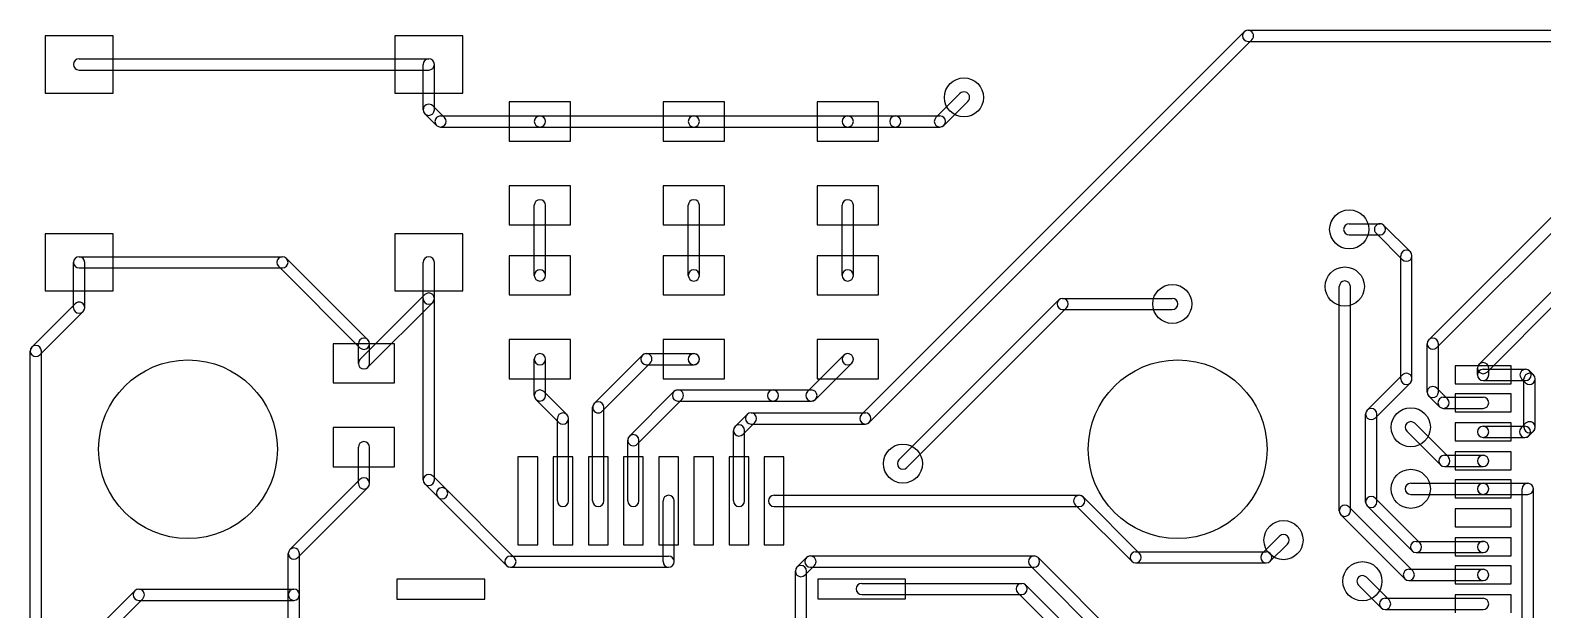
# Model space of a CAD drawing. Extents: x 67 to 209, y -168 to -95.
# Drawn here: x 67.41 to 101.8, y -108.15 to -94.97 of the extents above; entities that cross this region are included whole.
import ezdxf

# ---------------------------------------------------------------- set-up
doc = ezdxf.new("R2010")
doc.units = 0
doc.header["$MEASUREMENT"] = 0
doc.layers.add('BLACK', color=250, linetype='CONTINUOUS')

msp = doc.modelspace()

# ---------------------------------------------------------------- linework, layer by layer
at = {"layer": 'BLACK'}
for p, q in [((67.75, -95.1), (67.75, -96.4)), ((69.3, -95.1), (67.75, -95.1)), ((69.3, -96.4), (69.3, -95.1)), ((75.7, -95.1), (75.7, -96.4)), ((77.25, -95.1), (75.7, -95.1)), ((77.25, -96.4), (77.25, -95.1)), ((86.3102, -103.71), (95.0102, -95.0102)), ((86.4898, -103.89), (95.1898, -95.1898)), ((95.1, -94.973), (195.4, -94.973)), ((95.1, -95.227), (195.4, -95.227)), ((68.525, -95.623), (76.475, -95.623)), ((68.525, -95.877), (76.475, -95.877)), ((76.348, -96.7813), (76.348, -95.75)), ((76.602, -96.7813), (76.602, -95.75)), ((67.75, -96.4), (69.3, -96.4)), ((75.7, -96.4), (77.25, -96.4)), ((79.6985, -96.603), (78.3015, -96.603)), ((78.3015, -96.603), (78.3015, -97.492)), ((79.6985, -97.492), (79.6985, -96.603)), ((83.1985, -96.603), (81.8015, -96.603)), ((81.8015, -96.603), (81.8015, -97.492)), ((83.1985, -97.492), (83.1985, -96.603)), ((86.6985, -96.603), (85.3015, -96.603)), ((85.3015, -96.603), (85.3015, -97.492)), ((86.6985, -97.492), (86.6985, -96.603)), ((88.0038, -96.9577), (88.5513, -96.4102)), ((88.1834, -97.1373), (88.7309, -96.5898)), ((76.6514, -97.1373), (76.3852, -96.8711)), ((76.831, -96.9577), (76.5648, -96.6915)), ((76.7412, -96.9205), (79, -96.9205)), ((79, -96.9205), (82.5, -96.9205)), ((82.5, -96.9205), (86, -96.9205)), ((86, -96.9205), (87.0798, -96.9205)), ((87.0798, -96.9205), (88.0936, -96.9205)), ((76.7412, -97.1745), (79, -97.1745)), ((79, -97.1745), (82.5, -97.1745)), ((82.5, -97.1745), (86, -97.1745)), ((86, -97.1745), (87.0798, -97.1745)), ((87.0798, -97.1745), (88.0936, -97.1745)), ((78.3015, -97.492), (79.6985, -97.492)), ((81.8015, -97.492), (83.1985, -97.492)), ((85.3015, -97.492), (86.6985, -97.492)), ((79.6985, -98.508), (78.3015, -98.508)), ((78.3015, -98.508), (78.3015, -99.397)), ((79.6985, -99.397), (79.6985, -98.508)), ((83.1985, -98.508), (81.8015, -98.508)), ((81.8015, -98.508), (81.8015, -99.397)), ((83.1985, -99.397), (83.1985, -98.508)), ((86.6985, -98.508), (85.3015, -98.508)), ((85.3015, -98.508), (85.3015, -99.397)), ((86.6985, -99.397), (86.6985, -98.508)), ((99.2102, -102.01), (102.81, -98.4102)), ((99.3898, -102.19), (102.99, -98.5898)), ((78.873, -100.548), (78.873, -98.9525)), ((79.127, -100.548), (79.127, -98.9525)), ((82.373, -100.548), (82.373, -98.9525)), ((82.627, -100.548), (82.627, -98.9525)), ((85.873, -100.548), (85.873, -98.9525)), ((86.127, -100.548), (86.127, -98.9525)), ((97.4, -99.373), (98.1, -99.373)), ((67.75, -99.6), (67.75, -100.9)), ((69.3, -99.6), (67.75, -99.6)), ((69.3, -100.9), (69.3, -99.6)), ((75.7, -99.6), (75.7, -100.9)), ((77.25, -99.6), (75.7, -99.6)), ((77.25, -100.9), (77.25, -99.6)), ((78.3015, -99.397), (79.6985, -99.397)), ((81.8015, -99.397), (83.1985, -99.397)), ((85.3015, -99.397), (86.6985, -99.397)), ((97.4, -99.627), (98.1, -99.627)), ((98.6102, -100.19), (98.0102, -99.5898)), ((98.7898, -100.01), (98.1898, -99.4102)), ((68.398, -101.281), (68.398, -100.25)), ((68.525, -100.123), (73.148, -100.123)), ((68.525, -100.377), (73.148, -100.377)), ((68.652, -101.281), (68.652, -100.25)), ((73.0582, -100.34), (74.9102, -102.192)), ((73.2378, -100.16), (75.0898, -102.012)), ((76.348, -105.198), (76.348, -100.25)), ((76.348, -101.073), (76.348, -100.25)), ((76.602, -105.198), (76.602, -100.25)), ((76.602, -101.073), (76.602, -100.25)), ((79.6985, -100.103), (78.3015, -100.103)), ((78.3015, -100.103), (78.3015, -100.992)), ((79.6985, -100.992), (79.6985, -100.103)), ((83.1985, -100.103), (81.8015, -100.103)), ((81.8015, -100.103), (81.8015, -100.992)), ((83.1985, -100.992), (83.1985, -100.103)), ((86.6985, -100.103), (85.3015, -100.103)), ((85.3015, -100.103), (85.3015, -100.992)), ((86.6985, -100.992), (86.6985, -100.103)), ((98.573, -102.9), (98.573, -100.1)), ((98.827, -102.9), (98.827, -100.1)), ((78.873, -100.548), (78.873, -100.548)), ((79.127, -100.548), (79.127, -100.548)), ((82.373, -100.548), (82.373, -100.548)), ((82.627, -100.548), (82.627, -100.548)), ((85.873, -100.548), (85.873, -100.548)), ((86.127, -100.548), (86.127, -100.548)), ((67.75, -100.9), (69.3, -100.9)), ((76.3852, -100.983), (74.9102, -102.458)), ((75.7, -100.9), (77.25, -100.9)), ((78.3015, -100.992), (79.6985, -100.992)), ((81.8015, -100.992), (83.1985, -100.992)), ((85.3015, -100.992), (86.6985, -100.992)), ((90.885, -101.069), (93.3783, -101.069)), ((97.173, -105.9), (97.173, -100.8)), ((97.427, -105.9), (97.427, -100.8)), ((100.354, -102.566), (102.01, -100.91)), ((100.534, -102.746), (102.19, -101.09)), ((67.451, -102.176), (68.4352, -101.191)), ((67.6306, -102.355), (68.6148, -101.371)), ((76.5648, -101.162), (75.0898, -102.637)), ((90.7952, -101.106), (87.1642, -104.737)), ((90.9748, -101.286), (87.3438, -104.917)), ((90.885, -101.323), (93.3783, -101.323)), ((75.6985, -102.103), (74.3015, -102.103)), ((74.3015, -102.103), (74.3015, -102.992)), ((74.873, -102.548), (74.873, -102.102)), ((75.127, -102.548), (75.127, -102.102)), ((75.6985, -102.992), (75.6985, -102.103)), ((79.6985, -102.008), (78.3015, -102.008)), ((78.3015, -102.008), (78.3015, -102.897)), ((79.6985, -102.897), (79.6985, -102.008)), ((83.1985, -102.008), (81.8015, -102.008)), ((81.8015, -102.008), (81.8015, -102.897)), ((83.1985, -102.897), (83.1985, -102.008)), ((86.6985, -102.008), (85.3015, -102.008)), ((85.3015, -102.008), (85.3015, -102.897)), ((86.6985, -102.897), (86.6985, -102.008)), ((99.173, -103.2), (99.173, -102.1)), ((99.427, -103.2), (99.427, -102.1)), ((67.4138, -111.989), (67.4138, -102.266)), ((67.6678, -111.989), (67.6678, -102.266)), ((78.873, -102.453), (78.873, -102.452)), ((78.873, -103.278), (78.873, -102.453)), ((79.127, -102.453), (79.127, -102.452)), ((79.127, -103.278), (79.127, -102.453)), ((81.3294, -102.361), (80.2374, -103.457)), ((81.4202, -102.325), (82.4995, -102.325)), ((82.4995, -102.325), (82.5, -102.325)), ((82.5893, -102.362), (82.5898, -102.363)), ((85.0847, -103.188), (85.9102, -102.363)), ((85.873, -102.453), (85.873, -102.452)), ((86.127, -102.453), (86.127, -102.452)), ((81.5093, -102.541), (80.4173, -103.637)), ((81.4202, -102.579), (82.4995, -102.579)), ((82.4097, -102.542), (82.4102, -102.542)), ((82.4995, -102.579), (82.5, -102.579)), ((85.2643, -103.368), (86.0898, -102.542)), ((97.8102, -103.61), (98.6102, -102.81)), ((101.079, -102.606), (99.809, -102.606)), ((99.809, -102.606), (99.809, -103.012)), ((100.317, -102.809), (100.317, -102.656)), ((100.444, -102.682), (101.409, -102.682)), ((100.571, -102.809), (100.571, -102.656)), ((101.079, -103.012), (101.079, -102.606)), ((101.59, -102.81), (101.499, -102.719)), ((74.3015, -102.992), (75.6985, -102.992)), ((78.3015, -102.897), (79.6985, -102.897)), ((81.8015, -102.897), (83.1985, -102.897)), ((82.139, -103.151), (84.3, -103.151)), ((84.3, -103.151), (85.1745, -103.151)), ((85.3015, -102.897), (86.6985, -102.897)), ((97.9898, -103.79), (98.7898, -102.99)), ((99.6338, -103.354), (99.3898, -103.11)), ((99.809, -103.012), (101.079, -103.012)), ((100.444, -102.936), (101.409, -102.936)), ((101.41, -102.99), (101.319, -102.899)), ((101.373, -104), (101.373, -102.9)), ((101.627, -104), (101.627, -102.9)), ((78.9102, -103.368), (79.4341, -103.892)), ((79.0898, -103.188), (79.6137, -103.712)), ((82.0482, -103.187), (81.035, -104.204)), ((82.2281, -103.367), (81.2149, -104.384)), ((82.139, -103.405), (84.3, -103.405)), ((84.3, -103.405), (85.1745, -103.405)), ((99.4542, -103.534), (99.2102, -103.29)), ((99.544, -103.317), (100.444, -103.317)), ((101.079, -103.241), (99.809, -103.241)), ((99.809, -103.241), (99.809, -103.647)), ((101.079, -103.647), (101.079, -103.241)), ((79.3969, -105.674), (79.3969, -103.802)), ((79.6509, -105.674), (79.6509, -103.802)), ((80.1995, -105.674), (80.1995, -103.546)), ((80.4535, -105.674), (80.4535, -103.546)), ((83.437, -103.983), (83.7106, -103.71)), ((83.8, -103.673), (86.4, -103.673)), ((97.773, -105.7), (97.773, -103.7)), ((98.027, -105.7), (98.027, -103.7)), ((99.544, -103.571), (100.444, -103.571)), ((99.809, -103.647), (101.079, -103.647)), ((75.6985, -104.008), (74.3015, -104.008)), ((74.3015, -104.008), (74.3015, -104.897)), ((75.6985, -104.897), (75.6985, -104.008)), ((83.3999, -105.674), (83.3999, -104.073)), ((83.6163, -104.163), (83.8899, -103.89)), ((83.6539, -105.674), (83.6539, -104.073)), ((83.8, -103.927), (86.4, -103.927)), ((99.4742, -104.855), (98.7107, -104.089)), ((99.6541, -104.676), (98.8906, -103.91)), ((101.079, -103.901), (99.809, -103.901)), ((99.809, -103.901), (99.809, -104.308)), ((100.317, -104.104), (100.317, -104.104)), ((100.444, -103.977), (101.396, -103.977)), ((100.571, -104.104), (100.571, -104.104)), ((101.079, -104.308), (101.079, -103.901)), ((101.306, -104.014), (101.41, -103.91)), ((101.486, -104.194), (101.59, -104.09)), ((74.873, -105.278), (74.873, -104.453)), ((75.127, -105.278), (75.127, -104.453)), ((80.9971, -105.674), (80.9971, -104.293)), ((81.2511, -105.674), (81.2511, -104.293)), ((99.809, -104.308), (101.079, -104.308)), ((100.444, -104.231), (101.396, -104.231)), ((78.9511, -104.675), (78.5015, -104.675)), ((78.5015, -104.675), (78.5015, -106.673)), ((78.9511, -106.673), (78.9511, -104.675)), ((79.7487, -104.675), (79.2991, -104.675)), ((79.2991, -104.675), (79.2991, -106.673)), ((79.7487, -106.673), (79.7487, -104.675)), ((80.5513, -104.675), (80.1017, -104.675)), ((80.1017, -104.675), (80.1017, -106.673)), ((80.5513, -106.673), (80.5513, -104.675)), ((81.3489, -104.675), (80.8993, -104.675)), ((80.8993, -104.675), (80.8993, -106.673)), ((81.3489, -106.673), (81.3489, -104.675)), ((82.1515, -104.675), (81.7019, -104.675)), ((81.7019, -104.675), (81.7019, -106.673)), ((82.1515, -106.673), (82.1515, -104.675)), ((82.9491, -104.675), (82.4995, -104.675)), ((82.4995, -104.675), (82.4995, -106.673)), ((82.9491, -106.673), (82.9491, -104.675)), ((83.7517, -104.675), (83.3021, -104.675)), ((83.3021, -104.675), (83.3021, -106.673)), ((83.7517, -106.673), (83.7517, -104.675)), ((84.5493, -104.675), (84.0997, -104.675)), ((84.0997, -104.675), (84.0997, -106.673)), ((84.5493, -106.673), (84.5493, -104.675)), ((99.5648, -104.638), (100.444, -104.638)), ((101.079, -104.562), (99.809, -104.562)), ((99.809, -104.562), (99.809, -104.968)), ((100.354, -104.675), (100.354, -104.675)), ((100.444, -104.638), (100.444, -104.638)), ((100.534, -104.855), (100.534, -104.855)), ((101.079, -104.968), (101.079, -104.562)), ((74.9102, -105.188), (73.3168, -106.782)), ((74.3015, -104.897), (75.6985, -104.897)), ((76.5648, -105.108), (76.8665, -105.41)), ((99.5648, -104.892), (100.444, -104.892)), ((99.809, -104.968), (101.079, -104.968)), ((101.079, -105.197), (99.809, -105.197)), ((99.809, -105.197), (99.809, -105.603)), ((100.444, -104.892), (100.444, -104.892)), ((101.079, -105.603), (101.079, -105.197)), ((75.0898, -105.368), (73.4964, -106.962)), ((76.3852, -105.288), (76.6869, -105.59)), ((76.8665, -105.41), (78.4213, -106.965)), ((84.3245, -105.547), (91.2611, -105.547)), ((98.8, -105.273), (100.444, -105.273)), ((98.8, -105.527), (100.444, -105.527)), ((100.354, -105.31), (100.354, -105.31)), ((100.444, -105.273), (101.46, -105.273)), ((100.444, -105.527), (101.46, -105.527)), ((100.534, -105.49), (100.534, -105.49)), ((101.333, -134.389), (101.333, -105.4)), ((101.587, -134.389), (101.587, -105.4)), ((76.6869, -105.59), (78.2417, -107.145)), ((81.7997, -107.055), (81.7997, -105.674)), ((82.0537, -107.055), (82.0537, -105.674)), ((84.3245, -105.801), (91.2611, -105.801)), ((92.4551, -107.048), (91.1713, -105.764)), ((92.6347, -106.868), (91.3509, -105.584)), ((98.8444, -107.268), (97.3911, -105.809)), ((98.8298, -106.811), (97.8108, -105.789)), ((99.0098, -106.632), (97.9908, -105.61)), ((99.809, -105.603), (101.079, -105.603)), ((101.079, -105.857), (99.809, -105.857)), ((99.809, -105.857), (99.809, -106.263)), ((101.079, -106.263), (101.079, -105.857)), ((98.6645, -107.447), (97.2112, -105.988)), ((95.8163, -106.476), (95.4245, -106.868)), ((98.9206, -106.594), (100.444, -106.594)), ((99.809, -106.263), (101.079, -106.263)), ((101.079, -106.517), (99.809, -106.517)), ((99.809, -106.517), (99.809, -106.924)), ((100.444, -106.594), (100.444, -106.594)), ((101.079, -106.924), (101.079, -106.517)), ((73.2796, -107.809), (73.2796, -106.872)), ((73.5336, -107.809), (73.5336, -106.872)), ((78.3315, -106.928), (81.9267, -106.928)), ((78.5015, -106.673), (78.9511, -106.673)), ((79.2991, -106.673), (79.7487, -106.673)), ((80.1017, -106.673), (80.5513, -106.673)), ((80.8993, -106.673), (81.3489, -106.673)), ((81.7019, -106.673), (82.1515, -106.673)), ((82.4995, -106.673), (82.9491, -106.673)), ((83.3021, -106.673), (83.7517, -106.673)), ((84.0997, -106.673), (84.5493, -106.673)), ((85.1515, -106.927), (90.2353, -106.927)), ((92.5449, -106.831), (95.5143, -106.831)), ((95.9959, -106.656), (95.6041, -107.048)), ((98.9206, -106.848), (100.444, -106.848)), ((99.809, -106.924), (101.079, -106.924)), ((100.354, -106.631), (100.354, -106.631)), ((100.444, -106.848), (100.444, -106.848)), ((100.533, -106.811), (100.534, -106.81)), ((78.3315, -107.182), (81.9267, -107.182)), ((84.808, -108.476), (84.808, -107.27)), ((84.8452, -107.181), (85.0617, -106.964)), ((85.0248, -107.36), (85.2413, -107.144)), ((85.062, -108.476), (85.062, -107.27)), ((85.1515, -107.181), (90.2353, -107.181)), ((90.1455, -107.144), (95.7884, -112.787)), ((90.3251, -106.964), (95.968, -112.607)), ((92.5449, -107.085), (95.5143, -107.085)), ((98.7556, -107.229), (100.444, -107.229)), ((101.079, -107.152), (99.809, -107.152)), ((99.809, -107.152), (99.809, -107.559)), ((100.354, -107.266), (100.354, -107.266)), ((100.444, -107.229), (100.444, -107.229)), ((101.079, -107.559), (101.079, -107.152)), ((77.7497, -107.456), (75.7507, -107.456)), ((75.7507, -107.456), (75.7507, -107.905)), ((77.7497, -107.905), (77.7497, -107.456)), ((87.3153, -107.451), (85.3164, -107.451)), ((85.3164, -107.451), (85.3164, -107.9)), ((86.3158, -107.549), (89.9538, -107.549)), ((87.3153, -107.9), (87.3153, -107.451)), ((90.0436, -107.586), (91.0898, -108.632)), ((98.1262, -108.106), (97.6102, -107.59)), ((98.3058, -107.926), (97.7898, -107.41)), ((98.7556, -107.483), (100.444, -107.483)), ((99.809, -107.559), (101.079, -107.559)), ((100.444, -107.483), (100.444, -107.483)), ((100.533, -107.446), (100.534, -107.445)), ((68.6402, -108.87), (69.7914, -107.719)), ((68.8198, -109.05), (69.971, -107.899)), ((69.8812, -107.682), (73.4066, -107.682)), ((69.8812, -107.936), (73.4066, -107.936)), ((73.2796, -110.859), (73.2796, -107.809)), ((73.5336, -110.859), (73.5336, -107.809)), ((75.7507, -107.905), (77.7497, -107.905)), ((85.3164, -107.9), (87.3153, -107.9)), ((86.3158, -107.803), (89.9538, -107.803)), ((89.864, -107.765), (90.9102, -108.812)), ((98.216, -107.889), (100.444, -107.889)), ((101.079, -107.813), (99.809, -107.813)), ((99.809, -107.813), (99.809, -108.219)), ((101.079, -108.219), (101.079, -107.813)), ((98.216, -108.143), (100.444, -108.143))]:
    msp.add_line(p, q, dxfattribs=at)
for centre, radius in [((88.6411, -96.5), 0.4445), ((97.4, -99.5), 0.4445), ((97.3, -100.8), 0.4445), ((93.3783, -101.196), 0.4445), ((71, -104.5), 2.032), ((93.5, -104.5), 2.032), ((98.8, -104), 0.4445), ((87.254, -104.827), 0.4445), ((98.8, -105.4), 0.4445), ((95.9061, -106.566), 0.4445), ((97.7, -107.5), 0.4445)]:
    msp.add_circle(centre, radius, dxfattribs=at)
for centre, start, end in [((95.1, -95.1), 90, 270), ((95.1, -95.1), 315, 495), ((68.525, -95.75), 90, 270), ((76.475, -95.75), 360, 540), ((76.475, -95.75), 270, 450), ((88.6411, -96.5), 315, 495), ((76.475, -96.7813), 405, 585), ((76.475, -96.7813), 180, 360), ((76.7412, -97.0475), 90, 270), ((76.7412, -97.0475), 225, 405), ((79, -97.0475), 90, 270), ((79, -97.0475), 270, 450), ((82.5, -97.0475), 90, 270), ((82.5, -97.0475), 270, 450), ((86, -97.0475), 90, 270), ((86, -97.0475), 270, 450), ((87.0798, -97.0475), 90, 270), ((87.0798, -97.0475), 270, 450), ((88.0936, -97.0475), 135, 315), ((88.0936, -97.0475), 270, 450), ((79, -98.9525), 360, 540), ((82.5, -98.9525), 360, 540), ((86, -98.9525), 360, 540), ((97.4, -99.5), 90, 270), ((98.1, -99.5), 405, 585), ((98.1, -99.5), 270, 450), ((98.7, -100.1), 360, 540), ((98.7, -100.1), 225, 405), ((68.525, -100.25), 90, 270), ((68.525, -100.25), 360, 540), ((73.148, -100.25), 45, 225), ((73.148, -100.25), 270, 450), ((76.475, -100.25), 360, 540), ((76.475, -100.25), 360, 540), ((79, -100.548), 360, 540), ((79, -100.548), 180, 360), ((79, -100.548), 180, 360), ((82.5, -100.548), 360, 540), ((82.5, -100.548), 180, 360), ((82.5, -100.548), 180, 360), ((86, -100.548), 360, 540), ((86, -100.548), 180, 360), ((86, -100.548), 180, 360), ((97.3, -100.8), 360, 540), ((76.475, -101.073), 180, 360), ((76.475, -101.073), -45, 135), ((90.885, -101.196), 90, 270), ((90.885, -101.196), -45, 135), ((93.3783, -101.196), 270, 450), ((68.525, -101.281), 180, 360), ((68.525, -101.281), 315, 495), ((75, -102.102), 360, 540), ((75, -102.102), 225, 405), ((99.3, -102.1), 360, 540), ((99.3, -102.1), 135, 315), ((67.5408, -102.266), 360, 540), ((67.5408, -102.266), 135, 315), ((75, -102.548), 135, 315), ((79, -102.452), 360, 540), ((79, -102.453), 360, 540), ((79, -102.453), 180, 360), ((81.4202, -102.452), 90, 270), ((81.4193, -102.451), -44.9, 135.1), ((82.4995, -102.452), 90, 270), ((82.4995, -102.452), 45, 225), ((82.5, -102.453), 225, 405), ((82.4995, -102.452), 270, 450), ((82.5, -102.452), 270, 450), ((86, -102.452), 360, 540), ((86, -102.453), 180, 360), ((86, -102.453), 315, 495), ((75, -102.548), 180, 360), ((98.7, -102.9), 315, 495), ((100.444, -102.656), 360, 540), ((100.444, -102.656), 135, 315), ((100.444, -102.809), 90, 270), ((100.444, -102.809), 180, 360), ((101.409, -102.809), 405, 585), ((101.5, -102.9), 360, 540), ((101.409, -102.809), 270, 450), ((101.5, -102.9), 225, 405), ((79, -103.278), 45, 225), ((82.139, -103.278), 90, 270), ((82.1381, -103.277), -44.9, 135.1), ((84.3, -103.278), 90, 270), ((84.3, -103.278), 270, 450), ((85.1745, -103.278), 270, 450), ((98.7, -102.9), 180, 360), ((99.3, -103.2), 405, 585), ((79, -103.278), 180, 360), ((80.3265, -103.546), 360, 540), ((80.3274, -103.547), 135.1, 315.1), ((85.1745, -103.278), 135, 315), ((99.3, -103.2), 180, 360), ((99.544, -103.444), 90, 270), ((99.544, -103.444), 225, 405), ((100.444, -103.444), 270, 450), ((79.5239, -103.802), 360, 540), ((79.5239, -103.802), 225, 405), ((83.8, -103.8), 90, 270), ((83.8002, -103.8), 314.9, 494.9), ((86.4, -103.8), 135, 315), ((86.4, -103.8), 270, 450), ((97.9, -103.7), 360, 540), ((97.9, -103.7), 135, 315), ((81.1241, -104.293), 360, 540), ((83.5267, -104.073), 134.9, 314.9), ((83.5269, -104.073), 360, 540), ((98.8006, -103.999), 404.9, 584.9), ((100.444, -104.104), 90, 270), ((100.444, -104.104), 360, 540), ((100.444, -104.104), 180, 360), ((101.396, -104.104), 135, 315), ((101.5, -104), 180, 360), ((101.396, -104.104), 270, 450), ((101.5, -104), 315, 495), ((75, -104.453), 360, 540), ((81.125, -104.294), 135.1, 315.1), ((87.254, -104.827), 135, 315), ((99.5648, -104.765), 90, 270), ((99.5642, -104.766), 224.9, 404.9), ((100.444, -104.765), 90, 270), ((100.444, -104.765), 135, 315), ((100.444, -104.765), 315, 495), ((100.444, -104.765), 270, 450), ((100.444, -104.765), 270, 450), ((75, -105.278), -45, 135), ((76.475, -105.198), 45, 225), ((76.475, -105.198), 180, 360), ((75, -105.278), 180, 360), ((76.7767, -105.5), 45, 225), ((76.7767, -105.5), 225, 405), ((81.9267, -105.674), 360, 540), ((84.3245, -105.674), 90, 270), ((91.2611, -105.674), 405, 585), ((91.2611, -105.674), 270, 450), ((98.8, -105.4), 90, 270), ((100.444, -105.4), 90, 270), ((100.444, -105.4), 135, 315), ((100.444, -105.4), 315, 495), ((100.444, -105.4), 270, 450), ((101.46, -105.4), 360, 540), ((101.46, -105.4), 270, 450), ((79.5239, -105.674), 180, 360), ((80.3265, -105.674), 180, 360), ((81.1241, -105.674), 180, 360), ((83.5269, -105.674), 180, 360), ((97.3, -105.9), 180, 360), ((97.3012, -105.899), 404.9, 584.9), ((97.9, -105.7), 180, 360), ((97.9008, -105.699), 404.9, 584.9), ((95.9061, -106.566), -45, 135), ((98.9206, -106.721), 90, 270), ((100.444, -106.721), 90, 270), ((100.444, -106.721), 315, 495), ((100.444, -106.721), 270, 450), ((100.444, -106.721), 270, 450), ((73.4066, -106.872), 360, 540), ((73.4066, -106.872), 135, 315), ((78.3315, -107.055), 90, 270), ((81.9267, -107.055), 270, 450), ((85.1515, -107.054), 90, 270), ((85.1515, -107.054), 315, 495), ((90.2353, -107.054), 45, 225), ((90.2353, -107.054), 270, 450), ((92.5449, -106.958), 90, 270), ((92.5449, -106.958), 225, 405), ((95.5143, -106.958), 135, 315), ((95.5143, -106.958), 270, 450), ((98.9198, -106.722), 224.9, 404.9), ((100.444, -106.721), 135, 315), ((78.3315, -107.055), 225, 405), ((81.9267, -107.055), 180, 360), ((84.935, -107.27), 360, 540), ((84.935, -107.27), 135, 315), ((98.7556, -107.356), 90, 270), ((98.7544, -107.357), 224.9, 404.9), ((100.444, -107.356), 90, 270), ((100.444, -107.356), 135, 315), ((100.444, -107.356), 315, 495), ((100.444, -107.356), 270, 450), ((100.444, -107.356), 270, 450), ((86.3158, -107.676), 90, 270), ((89.9538, -107.676), 45, 225), ((89.9538, -107.676), 270, 450), ((97.7, -107.5), 405, 585), ((69.8812, -107.809), 90, 270), ((69.8812, -107.809), 315, 495), ((73.4066, -107.809), 360, 540), ((73.4066, -107.809), 180, 360), ((73.4066, -107.809), 270, 450), ((98.216, -108.016), 90, 270), ((98.216, -108.016), 225, 405), ((100.444, -108.016), 270, 450)]:
    msp.add_arc(centre, 0.127, start, end, dxfattribs=at)

doc.saveas('drawing.dxf')
